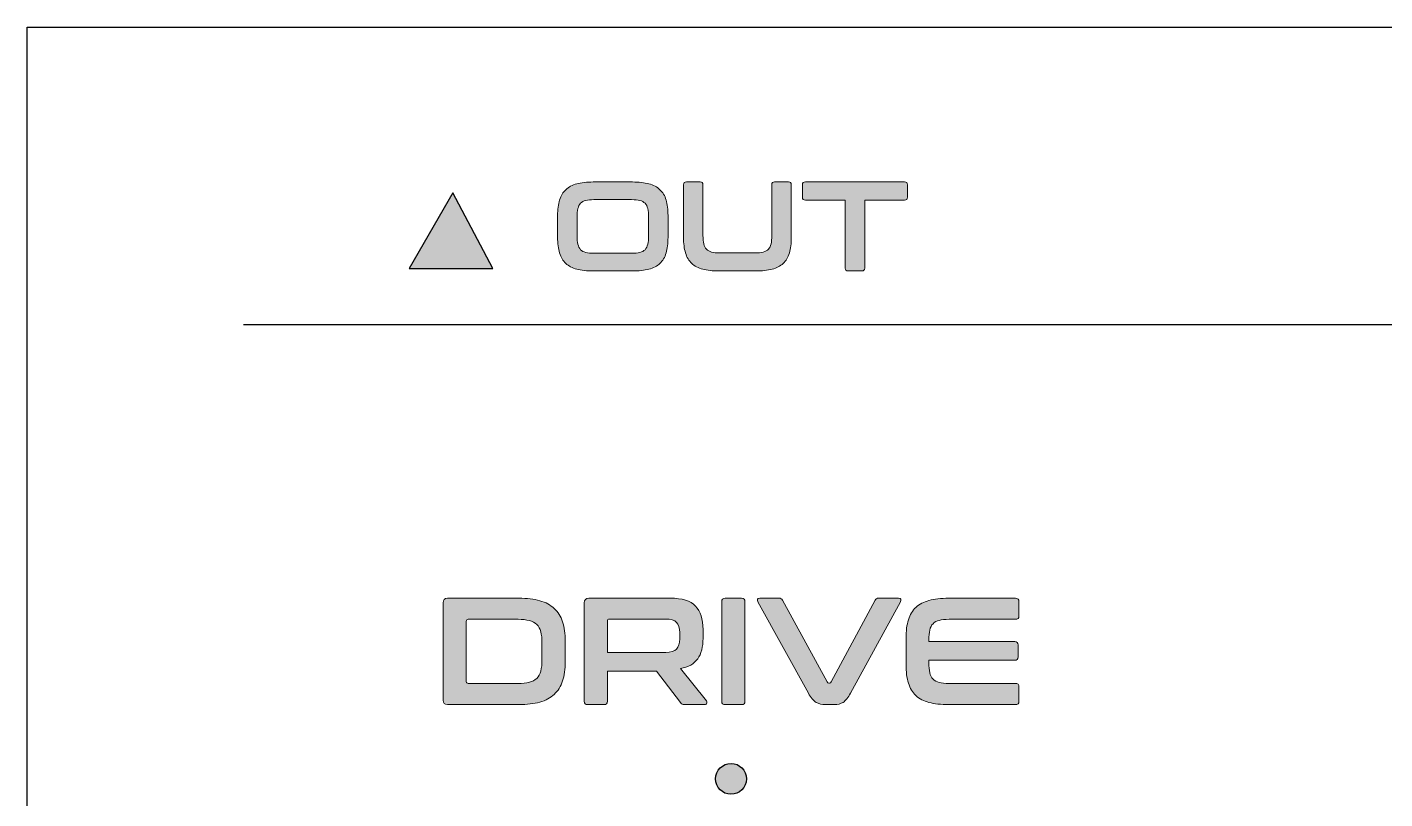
# Model space of a CAD drawing. Header units: millimetres. Extents: x 69 to 133, y 42 to 159.
# Drawn here: x 69.26 to 91.32, y 146.47 to 159 of the extents above; entities that cross this region are included whole.
import ezdxf

# ---------------------------------------------------------------- set-up
doc = ezdxf.new("R2010")
doc.units = ezdxf.units.MM
doc.header["$MEASUREMENT"] = 0
doc.layers.add('svg1962', color=7, linetype='Continuous')

# ---------------------------------------------------------------- blocks, each defined once
blk = doc.blocks.new('block 3')
at = {"layer": 'svg1962', "true_color": 0xffffff}
h = blk.add_hatch(color=7, dxfattribs=at)
h.dxf.hatch_style = 2
edge = h.paths.add_edge_path()
edge.add_spline(control_points=[(80.943, 146.792), (80.944, 146.93), (80.832, 147.042), (80.694, 147.043), (80.556, 147.043), (80.444, 146.931), (80.443, 146.793), (80.443, 146.793), (80.443, 146.792), (80.443, 146.792), (80.443, 146.654), (80.555, 146.542), (80.693, 146.541), (80.831, 146.541), (80.943, 146.652), (80.943, 146.791), (80.943, 146.791), (80.943, 146.791), (80.943, 146.792)], knot_values=[0, 0, 0, 0, 1, 1, 1, 2, 2, 2, 3, 3, 3, 4, 4, 4, 5, 5, 5, 6, 6, 6, 6], degree=3, periodic=1)
at = {"layer": 'svg1962', "color": 254, "lineweight": 25, "true_color": 0xe7e7e7}
blk.add_lwpolyline([(69.255, 159.004), (133.154, 159.004), (133.154, 41.938), (69.255, 41.938), (69.255, 159.004)], dxfattribs=at)
at = {"layer": 'svg1962', "color": 7, "lineweight": 25, "true_color": 0xffffff}
blk.add_lwpolyline([(72.772, 154.175), (129.873, 154.175)], dxfattribs=at)
at = {"layer": 'svg1962', "color": 178, "lineweight": 25, "true_color": 0x060606}
blk.add_open_spline([(80.943, 146.792), (80.944, 146.93), (80.832, 147.042), (80.694, 147.043), (80.556, 147.043), (80.444, 146.931), (80.443, 146.793), (80.443, 146.793), (80.443, 146.792), (80.443, 146.792), (80.443, 146.654), (80.555, 146.542), (80.693, 146.541), (80.831, 146.541), (80.943, 146.652), (80.943, 146.791), (80.943, 146.791), (80.943, 146.791), (80.943, 146.792)], degree=3, knots=[0, 0, 0, 0, 1, 1, 1, 2, 2, 2, 3, 3, 3, 4, 4, 4, 5, 5, 5, 6, 6, 6, 6], dxfattribs=at)
blk = doc.blocks.new('block 11')
at = {"layer": 'svg1962', "true_color": 0xffffff}
h = blk.add_hatch(color=7, dxfattribs=at)
h.dxf.hatch_style = 2
edge = h.paths.add_edge_path()
edge.add_spline(control_points=[(79.092, 156.489), (79.196, 156.489), (79.286, 156.479), (79.359, 156.459), (79.433, 156.439), (79.493, 156.407), (79.539, 156.364), (79.585, 156.321), (79.618, 156.265), (79.639, 156.196), (79.66, 156.127), (79.67, 156.043), (79.67, 155.944), (79.67, 155.944), (79.67, 155.589), (79.67, 155.589), (79.67, 155.489), (79.66, 155.405), (79.639, 155.336), (79.618, 155.266), (79.585, 155.21), (79.539, 155.166), (79.493, 155.123), (79.433, 155.092), (79.359, 155.072), (79.286, 155.053), (79.196, 155.043), (79.092, 155.043), (79.092, 155.043), (78.454, 155.043), (78.454, 155.043), (78.349, 155.043), (78.26, 155.053), (78.187, 155.072), (78.114, 155.092), (78.055, 155.123), (78.009, 155.166), (77.963, 155.21), (77.929, 155.266), (77.908, 155.336), (77.886, 155.405), (77.876, 155.489), (77.876, 155.589), (77.876, 155.589), (77.876, 155.944), (77.876, 155.944), (77.876, 156.043), (77.886, 156.127), (77.908, 156.196), (77.929, 156.265), (77.963, 156.321), (78.009, 156.364), (78.055, 156.407), (78.114, 156.439), (78.187, 156.459), (78.26, 156.479), (78.349, 156.489), (78.454, 156.489), (78.454, 156.489), (79.092, 156.489), (79.092, 156.489)], knot_values=[0, 0, 0, 0, 1, 1, 1, 2, 2, 2, 3, 3, 3, 4, 4, 4, 5, 5, 5, 6, 6, 6, 7, 7, 7, 8, 8, 8, 9, 9, 9, 10, 10, 10, 11, 11, 11, 12, 12, 12, 13, 13, 13, 14, 14, 14, 15, 15, 15, 16, 16, 16, 17, 17, 17, 18, 18, 18, 19, 19, 19, 20, 20, 20, 20], degree=3, periodic=1)
edge = h.paths.add_edge_path()
edge.add_spline(control_points=[(78.191, 155.611), (78.191, 155.558), (78.196, 155.513), (78.205, 155.476), (78.214, 155.44), (78.229, 155.411), (78.249, 155.389), (78.27, 155.368), (78.298, 155.353), (78.333, 155.344), (78.368, 155.335), (78.412, 155.33), (78.466, 155.33), (78.466, 155.33), (79.079, 155.33), (79.079, 155.33), (79.133, 155.33), (79.177, 155.335), (79.213, 155.344), (79.248, 155.353), (79.276, 155.368), (79.296, 155.389), (79.317, 155.411), (79.332, 155.44), (79.341, 155.476), (79.35, 155.513), (79.354, 155.558), (79.354, 155.611), (79.354, 155.611), (79.354, 155.921), (79.354, 155.921), (79.354, 155.975), (79.35, 156.02), (79.341, 156.056), (79.332, 156.093), (79.317, 156.122), (79.296, 156.143), (79.276, 156.164), (79.248, 156.179), (79.213, 156.188), (79.177, 156.197), (79.133, 156.202), (79.079, 156.202), (79.079, 156.202), (78.466, 156.202), (78.466, 156.202), (78.412, 156.202), (78.368, 156.197), (78.333, 156.188), (78.298, 156.179), (78.27, 156.164), (78.249, 156.143), (78.229, 156.122), (78.214, 156.093), (78.205, 156.056), (78.196, 156.02), (78.191, 155.975), (78.191, 155.921), (78.191, 155.921), (78.191, 155.611), (78.191, 155.611)], knot_values=[0, 0, 0, 0, 1, 1, 1, 2, 2, 2, 3, 3, 3, 4, 4, 4, 5, 5, 5, 6, 6, 6, 7, 7, 7, 8, 8, 8, 9, 9, 9, 10, 10, 10, 11, 11, 11, 12, 12, 12, 13, 13, 13, 14, 14, 14, 15, 15, 15, 16, 16, 16, 17, 17, 17, 18, 18, 18, 19, 19, 19, 20, 20, 20, 20], degree=3, periodic=1)
h = blk.add_hatch(color=7, dxfattribs=at)
h.dxf.hatch_style = 2
edge = h.paths.add_edge_path()
edge.add_spline(control_points=[(80.193, 156.489), (80.223, 156.489), (80.238, 156.474), (80.238, 156.444), (80.238, 156.444), (80.238, 155.62), (80.238, 155.62), (80.238, 155.565), (80.242, 155.519), (80.251, 155.482), (80.26, 155.446), (80.275, 155.417), (80.296, 155.396), (80.316, 155.374), (80.344, 155.359), (80.379, 155.35), (80.414, 155.341), (80.459, 155.337), (80.513, 155.337), (80.513, 155.337), (81.084, 155.337), (81.084, 155.337), (81.138, 155.337), (81.183, 155.341), (81.218, 155.35), (81.253, 155.359), (81.281, 155.374), (81.301, 155.396), (81.322, 155.417), (81.336, 155.446), (81.345, 155.482), (81.353, 155.519), (81.357, 155.565), (81.357, 155.62), (81.357, 155.62), (81.357, 156.444), (81.357, 156.444), (81.357, 156.474), (81.372, 156.489), (81.402, 156.489), (81.402, 156.489), (81.628, 156.489), (81.628, 156.489), (81.658, 156.489), (81.673, 156.474), (81.673, 156.444), (81.673, 156.444), (81.673, 155.589), (81.673, 155.589), (81.673, 155.489), (81.663, 155.405), (81.642, 155.336), (81.621, 155.266), (81.588, 155.21), (81.542, 155.166), (81.496, 155.123), (81.436, 155.092), (81.362, 155.072), (81.289, 155.053), (81.199, 155.043), (81.095, 155.043), (81.095, 155.043), (80.5, 155.043), (80.5, 155.043), (80.395, 155.043), (80.307, 155.053), (80.234, 155.072), (80.161, 155.092), (80.101, 155.123), (80.055, 155.166), (80.009, 155.21), (79.975, 155.266), (79.954, 155.336), (79.933, 155.405), (79.922, 155.489), (79.922, 155.589), (79.922, 155.589), (79.922, 156.444), (79.922, 156.444), (79.922, 156.474), (79.938, 156.489), (79.969, 156.489), (79.969, 156.489), (80.193, 156.489), (80.193, 156.489)], knot_values=[0, 0, 0, 0, 1, 1, 1, 2, 2, 2, 3, 3, 3, 4, 4, 4, 5, 5, 5, 6, 6, 6, 7, 7, 7, 8, 8, 8, 9, 9, 9, 10, 10, 10, 11, 11, 11, 12, 12, 12, 13, 13, 13, 14, 14, 14, 15, 15, 15, 16, 16, 16, 17, 17, 17, 18, 18, 18, 19, 19, 19, 20, 20, 20, 21, 21, 21, 22, 22, 22, 23, 23, 23, 24, 24, 24, 25, 25, 25, 26, 26, 26, 27, 27, 27, 28, 28, 28, 28], degree=3, periodic=1)
h = blk.add_hatch(color=7, dxfattribs=at)
h.dxf.hatch_style = 2
edge = h.paths.add_edge_path()
edge.add_spline(control_points=[(83.515, 156.489), (83.546, 156.489), (83.562, 156.474), (83.562, 156.444), (83.562, 156.444), (83.562, 156.241), (83.562, 156.241), (83.562, 156.209), (83.546, 156.194), (83.515, 156.194), (83.515, 156.194), (82.866, 156.194), (82.866, 156.194), (82.866, 156.194), (82.866, 155.089), (82.866, 155.089), (82.866, 155.059), (82.851, 155.043), (82.821, 155.043), (82.821, 155.043), (82.596, 155.043), (82.596, 155.043), (82.566, 155.043), (82.551, 155.059), (82.551, 155.089), (82.551, 155.089), (82.551, 156.194), (82.551, 156.194), (82.551, 156.194), (81.902, 156.194), (81.902, 156.194), (81.87, 156.194), (81.855, 156.209), (81.855, 156.241), (81.855, 156.241), (81.855, 156.444), (81.855, 156.444), (81.855, 156.474), (81.87, 156.489), (81.902, 156.489), (81.902, 156.489), (83.515, 156.489), (83.515, 156.489)], knot_values=[0, 0, 0, 0, 1, 1, 1, 2, 2, 2, 3, 3, 3, 4, 4, 4, 5, 5, 5, 6, 6, 6, 7, 7, 7, 8, 8, 8, 9, 9, 9, 10, 10, 10, 11, 11, 11, 12, 12, 12, 13, 13, 13, 14, 14, 14, 14], degree=3, periodic=1)
at = {"layer": 'svg1962', "lineweight": 0}
for points, knots in [([(79.092, 156.489), (79.196, 156.489), (79.286, 156.479), (79.359, 156.459), (79.433, 156.439), (79.493, 156.407), (79.539, 156.364), (79.585, 156.321), (79.618, 156.265), (79.639, 156.196), (79.66, 156.127), (79.67, 156.043), (79.67, 155.944), (79.67, 155.944), (79.67, 155.589), (79.67, 155.589), (79.67, 155.489), (79.66, 155.405), (79.639, 155.336), (79.618, 155.266), (79.585, 155.21), (79.539, 155.166), (79.493, 155.123), (79.433, 155.092), (79.359, 155.072), (79.286, 155.053), (79.196, 155.043), (79.092, 155.043), (79.092, 155.043), (78.454, 155.043), (78.454, 155.043), (78.349, 155.043), (78.26, 155.053), (78.187, 155.072), (78.114, 155.092), (78.055, 155.123), (78.009, 155.166), (77.963, 155.21), (77.929, 155.266), (77.908, 155.336), (77.886, 155.405), (77.876, 155.489), (77.876, 155.589), (77.876, 155.589), (77.876, 155.944), (77.876, 155.944), (77.876, 156.043), (77.886, 156.127), (77.908, 156.196), (77.929, 156.265), (77.963, 156.321), (78.009, 156.364), (78.055, 156.407), (78.114, 156.439), (78.187, 156.459), (78.26, 156.479), (78.349, 156.489), (78.454, 156.489), (78.454, 156.489), (79.092, 156.489), (79.092, 156.489)], [0, 0, 0, 0, 1, 1, 1, 2, 2, 2, 3, 3, 3, 4, 4, 4, 5, 5, 5, 6, 6, 6, 7, 7, 7, 8, 8, 8, 9, 9, 9, 10, 10, 10, 11, 11, 11, 12, 12, 12, 13, 13, 13, 14, 14, 14, 15, 15, 15, 16, 16, 16, 17, 17, 17, 18, 18, 18, 19, 19, 19, 20, 20, 20, 20]), ([(80.193, 156.489), (80.223, 156.489), (80.238, 156.474), (80.238, 156.444), (80.238, 156.444), (80.238, 155.62), (80.238, 155.62), (80.238, 155.565), (80.242, 155.519), (80.251, 155.482), (80.26, 155.446), (80.275, 155.417), (80.296, 155.396), (80.316, 155.374), (80.344, 155.359), (80.379, 155.35), (80.414, 155.341), (80.459, 155.337), (80.513, 155.337), (80.513, 155.337), (81.084, 155.337), (81.084, 155.337), (81.138, 155.337), (81.183, 155.341), (81.218, 155.35), (81.253, 155.359), (81.281, 155.374), (81.301, 155.396), (81.322, 155.417), (81.336, 155.446), (81.345, 155.482), (81.353, 155.519), (81.357, 155.565), (81.357, 155.62), (81.357, 155.62), (81.357, 156.444), (81.357, 156.444), (81.357, 156.474), (81.372, 156.489), (81.402, 156.489), (81.402, 156.489), (81.628, 156.489), (81.628, 156.489), (81.658, 156.489), (81.673, 156.474), (81.673, 156.444), (81.673, 156.444), (81.673, 155.589), (81.673, 155.589), (81.673, 155.489), (81.663, 155.405), (81.642, 155.336), (81.621, 155.266), (81.588, 155.21), (81.542, 155.166), (81.496, 155.123), (81.436, 155.092), (81.362, 155.072), (81.289, 155.053), (81.199, 155.043), (81.095, 155.043), (81.095, 155.043), (80.5, 155.043), (80.5, 155.043), (80.395, 155.043), (80.307, 155.053), (80.234, 155.072), (80.161, 155.092), (80.101, 155.123), (80.055, 155.166), (80.009, 155.21), (79.975, 155.266), (79.954, 155.336), (79.933, 155.405), (79.922, 155.489), (79.922, 155.589), (79.922, 155.589), (79.922, 156.444), (79.922, 156.444), (79.922, 156.474), (79.938, 156.489), (79.969, 156.489), (79.969, 156.489), (80.193, 156.489), (80.193, 156.489)], [0, 0, 0, 0, 1, 1, 1, 2, 2, 2, 3, 3, 3, 4, 4, 4, 5, 5, 5, 6, 6, 6, 7, 7, 7, 8, 8, 8, 9, 9, 9, 10, 10, 10, 11, 11, 11, 12, 12, 12, 13, 13, 13, 14, 14, 14, 15, 15, 15, 16, 16, 16, 17, 17, 17, 18, 18, 18, 19, 19, 19, 20, 20, 20, 21, 21, 21, 22, 22, 22, 23, 23, 23, 24, 24, 24, 25, 25, 25, 26, 26, 26, 27, 27, 27, 28, 28, 28, 28]), ([(83.515, 156.489), (83.546, 156.489), (83.562, 156.474), (83.562, 156.444), (83.562, 156.444), (83.562, 156.241), (83.562, 156.241), (83.562, 156.209), (83.546, 156.194), (83.515, 156.194), (83.515, 156.194), (82.866, 156.194), (82.866, 156.194), (82.866, 156.194), (82.866, 155.089), (82.866, 155.089), (82.866, 155.059), (82.851, 155.043), (82.821, 155.043), (82.821, 155.043), (82.596, 155.043), (82.596, 155.043), (82.566, 155.043), (82.551, 155.059), (82.551, 155.089), (82.551, 155.089), (82.551, 156.194), (82.551, 156.194), (82.551, 156.194), (81.902, 156.194), (81.902, 156.194), (81.87, 156.194), (81.855, 156.209), (81.855, 156.241), (81.855, 156.241), (81.855, 156.444), (81.855, 156.444), (81.855, 156.474), (81.87, 156.489), (81.902, 156.489), (81.902, 156.489), (83.515, 156.489), (83.515, 156.489)], [0, 0, 0, 0, 1, 1, 1, 2, 2, 2, 3, 3, 3, 4, 4, 4, 5, 5, 5, 6, 6, 6, 7, 7, 7, 8, 8, 8, 9, 9, 9, 10, 10, 10, 11, 11, 11, 12, 12, 12, 13, 13, 13, 14, 14, 14, 14]), ([(78.191, 155.611), (78.191, 155.558), (78.196, 155.513), (78.205, 155.476), (78.214, 155.44), (78.229, 155.411), (78.249, 155.389), (78.27, 155.368), (78.298, 155.353), (78.333, 155.344), (78.368, 155.335), (78.412, 155.33), (78.466, 155.33), (78.466, 155.33), (79.079, 155.33), (79.079, 155.33), (79.133, 155.33), (79.177, 155.335), (79.213, 155.344), (79.248, 155.353), (79.276, 155.368), (79.296, 155.389), (79.317, 155.411), (79.332, 155.44), (79.341, 155.476), (79.35, 155.513), (79.354, 155.558), (79.354, 155.611), (79.354, 155.611), (79.354, 155.921), (79.354, 155.921), (79.354, 155.975), (79.35, 156.02), (79.341, 156.056), (79.332, 156.093), (79.317, 156.122), (79.296, 156.143), (79.276, 156.164), (79.248, 156.179), (79.213, 156.188), (79.177, 156.197), (79.133, 156.202), (79.079, 156.202), (79.079, 156.202), (78.466, 156.202), (78.466, 156.202), (78.412, 156.202), (78.368, 156.197), (78.333, 156.188), (78.298, 156.179), (78.27, 156.164), (78.249, 156.143), (78.229, 156.122), (78.214, 156.093), (78.205, 156.056), (78.196, 156.02), (78.191, 155.975), (78.191, 155.921), (78.191, 155.921), (78.191, 155.611), (78.191, 155.611)], [0, 0, 0, 0, 1, 1, 1, 2, 2, 2, 3, 3, 3, 4, 4, 4, 5, 5, 5, 6, 6, 6, 7, 7, 7, 8, 8, 8, 9, 9, 9, 10, 10, 10, 11, 11, 11, 12, 12, 12, 13, 13, 13, 14, 14, 14, 15, 15, 15, 16, 16, 16, 17, 17, 17, 18, 18, 18, 19, 19, 19, 20, 20, 20, 20])]:
    blk.add_open_spline(points, degree=3, knots=knots, dxfattribs=at)
blk = doc.blocks.new('block 10')
at = {"layer": 'svg1962'}
blk.add_blockref('block 11', (0, 0), dxfattribs=at)
blk = doc.blocks.new('block 15')
at = {"layer": 'svg1962', "true_color": 0xffffff}
h = blk.add_hatch(color=7, dxfattribs=at)
h.dxf.hatch_style = 2
edge = h.paths.add_edge_path()
edge.add_spline(control_points=[(77.244, 149.727), (77.377, 149.727), (77.492, 149.713), (77.587, 149.686), (77.682, 149.659), (77.761, 149.617), (77.822, 149.56), (77.883, 149.503), (77.927, 149.431), (77.956, 149.343), (77.985, 149.255), (77.999, 149.151), (77.999, 149.03), (77.999, 149.03), (77.999, 148.695), (77.999, 148.695), (77.999, 148.574), (77.985, 148.47), (77.956, 148.382), (77.927, 148.294), (77.883, 148.222), (77.822, 148.165), (77.761, 148.108), (77.682, 148.066), (77.587, 148.039), (77.492, 148.012), (77.377, 147.998), (77.244, 147.998), (77.244, 147.998), (76.088, 147.998), (76.088, 147.998), (76.039, 147.998), (76.014, 148.023), (76.014, 148.072), (76.014, 148.072), (76.014, 149.653), (76.014, 149.653), (76.014, 149.702), (76.039, 149.727), (76.088, 149.727), (76.088, 149.727), (77.244, 149.727), (77.244, 149.727)], knot_values=[0, 0, 0, 0, 1, 1, 1, 2, 2, 2, 3, 3, 3, 4, 4, 4, 5, 5, 5, 6, 6, 6, 7, 7, 7, 8, 8, 8, 9, 9, 9, 10, 10, 10, 11, 11, 11, 12, 12, 12, 13, 13, 13, 14, 14, 14, 14], degree=3, periodic=1)
edge = h.paths.add_edge_path()
edge.add_spline(control_points=[(76.392, 148.374), (76.392, 148.352), (76.403, 148.342), (76.424, 148.342), (76.424, 148.342), (77.234, 148.342), (77.234, 148.342), (77.306, 148.342), (77.367, 148.348), (77.417, 148.361), (77.466, 148.374), (77.506, 148.396), (77.536, 148.425), (77.567, 148.455), (77.589, 148.495), (77.602, 148.544), (77.615, 148.593), (77.622, 148.654), (77.622, 148.727), (77.622, 148.727), (77.622, 148.998), (77.622, 148.998), (77.622, 149.071), (77.615, 149.132), (77.602, 149.181), (77.589, 149.231), (77.567, 149.27), (77.536, 149.3), (77.506, 149.329), (77.466, 149.351), (77.417, 149.364), (77.367, 149.377), (77.306, 149.384), (77.234, 149.384), (77.234, 149.384), (76.424, 149.384), (76.424, 149.384), (76.403, 149.384), (76.392, 149.372), (76.392, 149.349), (76.392, 149.349), (76.392, 148.374), (76.392, 148.374)], knot_values=[0, 0, 0, 0, 1, 1, 1, 2, 2, 2, 3, 3, 3, 4, 4, 4, 5, 5, 5, 6, 6, 6, 7, 7, 7, 8, 8, 8, 9, 9, 9, 10, 10, 10, 11, 11, 11, 12, 12, 12, 13, 13, 13, 14, 14, 14, 14], degree=3, periodic=1)
h = blk.add_hatch(color=7, dxfattribs=at)
h.dxf.hatch_style = 2
edge = h.paths.add_edge_path()
edge.add_spline(control_points=[(79.708, 149.727), (79.898, 149.727), (80.033, 149.684), (80.116, 149.598), (80.198, 149.513), (80.239, 149.386), (80.239, 149.218), (80.239, 149.218), (80.239, 149.077), (80.239, 149.077), (80.239, 148.936), (80.21, 148.824), (80.153, 148.742), (80.095, 148.659), (80.001, 148.606), (79.871, 148.584), (79.871, 148.584), (80.293, 148.06), (80.293, 148.06), (80.302, 148.052), (80.304, 148.04), (80.301, 148.023), (80.298, 148.007), (80.285, 147.998), (80.261, 147.998), (80.261, 147.998), (79.943, 147.998), (79.943, 147.998), (79.921, 147.998), (79.907, 148.001), (79.898, 148.006), (79.89, 148.011), (79.882, 148.019), (79.874, 148.03), (79.874, 148.03), (79.484, 148.544), (79.484, 148.544), (79.484, 148.544), (78.686, 148.544), (78.686, 148.544), (78.686, 148.544), (78.686, 148.053), (78.686, 148.053), (78.686, 148.016), (78.668, 147.998), (78.632, 147.998), (78.632, 147.998), (78.365, 147.998), (78.365, 147.998), (78.327, 147.998), (78.308, 148.016), (78.308, 148.053), (78.308, 148.053), (78.308, 149.653), (78.308, 149.653), (78.308, 149.702), (78.333, 149.727), (78.382, 149.727), (78.382, 149.727), (79.708, 149.727), (79.708, 149.727)], knot_values=[0, 0, 0, 0, 1, 1, 1, 2, 2, 2, 3, 3, 3, 4, 4, 4, 5, 5, 5, 6, 6, 6, 7, 7, 7, 8, 8, 8, 9, 9, 9, 10, 10, 10, 11, 11, 11, 12, 12, 12, 13, 13, 13, 14, 14, 14, 15, 15, 15, 16, 16, 16, 17, 17, 17, 18, 18, 18, 19, 19, 19, 20, 20, 20, 20], degree=3, periodic=1)
edge = h.paths.add_edge_path()
edge.add_spline(control_points=[(78.686, 148.845), (78.686, 148.845), (79.632, 148.845), (79.632, 148.845), (79.716, 148.845), (79.775, 148.863), (79.809, 148.9), (79.844, 148.936), (79.861, 148.991), (79.861, 149.065), (79.861, 149.065), (79.861, 149.169), (79.861, 149.169), (79.861, 149.243), (79.844, 149.298), (79.809, 149.334), (79.775, 149.37), (79.716, 149.389), (79.632, 149.389), (79.632, 149.389), (78.718, 149.389), (78.718, 149.389), (78.697, 149.389), (78.686, 149.379), (78.686, 149.359), (78.686, 149.359), (78.686, 148.845), (78.686, 148.845)], knot_values=[0, 0, 0, 0, 1, 1, 1, 2, 2, 2, 3, 3, 3, 4, 4, 4, 5, 5, 5, 6, 6, 6, 7, 7, 7, 8, 8, 8, 9, 9, 9, 9], degree=3, periodic=1)
h = blk.add_hatch(color=7, dxfattribs=at)
h.dxf.hatch_style = 2
edge = h.paths.add_edge_path()
edge.add_spline(control_points=[(80.866, 149.727), (80.903, 149.727), (80.921, 149.709), (80.921, 149.673), (80.921, 149.673), (80.921, 148.053), (80.921, 148.053), (80.921, 148.016), (80.903, 147.998), (80.866, 147.998), (80.866, 147.998), (80.6, 147.998), (80.6, 147.998), (80.562, 147.998), (80.543, 148.016), (80.543, 148.053), (80.543, 148.053), (80.543, 149.673), (80.543, 149.673), (80.543, 149.709), (80.562, 149.727), (80.6, 149.727), (80.6, 149.727), (80.866, 149.727), (80.866, 149.727)], knot_values=[0, 0, 0, 0, 1, 1, 1, 2, 2, 2, 3, 3, 3, 4, 4, 4, 5, 5, 5, 6, 6, 6, 7, 7, 7, 8, 8, 8, 8], degree=3, periodic=1)
h = blk.add_hatch(color=7, dxfattribs=at)
h.dxf.hatch_style = 2
edge = h.paths.add_edge_path()
edge.add_spline(control_points=[(81.474, 149.727), (81.49, 149.727), (81.502, 149.724), (81.51, 149.719), (81.517, 149.715), (81.524, 149.706), (81.531, 149.695), (81.531, 149.695), (82.254, 148.366), (82.254, 148.366), (82.259, 148.355), (82.269, 148.349), (82.284, 148.349), (82.284, 148.349), (82.296, 148.349), (82.296, 148.349), (82.308, 148.349), (82.317, 148.355), (82.323, 148.366), (82.323, 148.366), (83.037, 149.695), (83.037, 149.695), (83.047, 149.716), (83.066, 149.727), (83.094, 149.727), (83.094, 149.727), (83.417, 149.727), (83.417, 149.727), (83.437, 149.727), (83.449, 149.721), (83.453, 149.711), (83.457, 149.7), (83.455, 149.687), (83.447, 149.67), (83.447, 149.67), (82.637, 148.186), (82.637, 148.186), (82.596, 148.11), (82.556, 148.06), (82.516, 148.035), (82.476, 148.011), (82.43, 147.998), (82.378, 147.998), (82.378, 147.998), (82.234, 147.998), (82.234, 147.998), (82.17, 147.998), (82.117, 148.011), (82.075, 148.035), (82.033, 148.06), (81.992, 148.11), (81.951, 148.186), (81.951, 148.186), (81.131, 149.67), (81.131, 149.67), (81.122, 149.687), (81.12, 149.7), (81.124, 149.711), (81.129, 149.721), (81.141, 149.727), (81.163, 149.727), (81.163, 149.727), (81.474, 149.727), (81.474, 149.727)], knot_values=[0, 0, 0, 0, 1, 1, 1, 2, 2, 2, 3, 3, 3, 4, 4, 4, 5, 5, 5, 6, 6, 6, 7, 7, 7, 8, 8, 8, 9, 9, 9, 10, 10, 10, 11, 11, 11, 12, 12, 12, 13, 13, 13, 14, 14, 14, 15, 15, 15, 16, 16, 16, 17, 17, 17, 18, 18, 18, 19, 19, 19, 20, 20, 20, 21, 21, 21, 21], degree=3, periodic=1)
h = blk.add_hatch(color=7, dxfattribs=at)
h.dxf.hatch_style = 2
edge = h.paths.add_edge_path()
edge.add_spline(control_points=[(85.316, 149.727), (85.354, 149.727), (85.373, 149.709), (85.373, 149.673), (85.373, 149.673), (85.373, 149.438), (85.373, 149.438), (85.373, 149.402), (85.354, 149.384), (85.316, 149.384), (85.316, 149.384), (84.237, 149.384), (84.237, 149.384), (84.173, 149.384), (84.12, 149.378), (84.078, 149.367), (84.036, 149.357), (84.002, 149.339), (83.977, 149.313), (83.951, 149.288), (83.933, 149.253), (83.924, 149.21), (83.914, 149.166), (83.909, 149.112), (83.909, 149.048), (83.909, 149.048), (83.909, 149.023), (83.909, 149.023), (83.909, 149.023), (85.304, 149.023), (85.304, 149.023), (85.34, 149.023), (85.358, 149.005), (85.358, 148.969), (85.358, 148.969), (85.358, 148.774), (85.358, 148.774), (85.358, 148.737), (85.34, 148.719), (85.304, 148.719), (85.304, 148.719), (83.909, 148.719), (83.909, 148.719), (83.909, 148.719), (83.909, 148.677), (83.909, 148.677), (83.909, 148.613), (83.914, 148.559), (83.924, 148.516), (83.933, 148.472), (83.951, 148.437), (83.977, 148.412), (84.002, 148.386), (84.036, 148.368), (84.078, 148.358), (84.12, 148.347), (84.173, 148.342), (84.237, 148.342), (84.237, 148.342), (85.316, 148.342), (85.316, 148.342), (85.354, 148.342), (85.373, 148.323), (85.373, 148.287), (85.373, 148.287), (85.373, 148.053), (85.373, 148.053), (85.373, 148.016), (85.354, 147.998), (85.316, 147.998), (85.316, 147.998), (84.23, 147.998), (84.23, 147.998), (84.105, 147.998), (83.998, 148.01), (83.911, 148.033), (83.824, 148.056), (83.753, 148.093), (83.698, 148.145), (83.642, 148.197), (83.602, 148.265), (83.577, 148.348), (83.551, 148.431), (83.538, 148.532), (83.538, 148.65), (83.538, 148.65), (83.538, 149.075), (83.538, 149.075), (83.538, 149.194), (83.551, 149.294), (83.577, 149.376), (83.602, 149.458), (83.642, 149.526), (83.698, 149.577), (83.753, 149.629), (83.824, 149.667), (83.911, 149.691), (83.998, 149.715), (84.105, 149.727), (84.23, 149.727), (84.23, 149.727), (85.316, 149.727), (85.316, 149.727)], knot_values=[0, 0, 0, 0, 1, 1, 1, 2, 2, 2, 3, 3, 3, 4, 4, 4, 5, 5, 5, 6, 6, 6, 7, 7, 7, 8, 8, 8, 9, 9, 9, 10, 10, 10, 11, 11, 11, 12, 12, 12, 13, 13, 13, 14, 14, 14, 15, 15, 15, 16, 16, 16, 17, 17, 17, 18, 18, 18, 19, 19, 19, 20, 20, 20, 21, 21, 21, 22, 22, 22, 23, 23, 23, 24, 24, 24, 25, 25, 25, 26, 26, 26, 27, 27, 27, 28, 28, 28, 29, 29, 29, 30, 30, 30, 31, 31, 31, 32, 32, 32, 33, 33, 33, 34, 34, 34, 34], degree=3, periodic=1)
at = {"layer": 'svg1962', "lineweight": 0}
for points, knots in [([(77.244, 149.727), (77.377, 149.727), (77.492, 149.713), (77.587, 149.686), (77.682, 149.659), (77.761, 149.617), (77.822, 149.56), (77.883, 149.503), (77.927, 149.431), (77.956, 149.343), (77.985, 149.255), (77.999, 149.151), (77.999, 149.03), (77.999, 149.03), (77.999, 148.695), (77.999, 148.695), (77.999, 148.574), (77.985, 148.47), (77.956, 148.382), (77.927, 148.294), (77.883, 148.222), (77.822, 148.165), (77.761, 148.108), (77.682, 148.066), (77.587, 148.039), (77.492, 148.012), (77.377, 147.998), (77.244, 147.998), (77.244, 147.998), (76.088, 147.998), (76.088, 147.998), (76.039, 147.998), (76.014, 148.023), (76.014, 148.072), (76.014, 148.072), (76.014, 149.653), (76.014, 149.653), (76.014, 149.702), (76.039, 149.727), (76.088, 149.727), (76.088, 149.727), (77.244, 149.727), (77.244, 149.727)], [0, 0, 0, 0, 1, 1, 1, 2, 2, 2, 3, 3, 3, 4, 4, 4, 5, 5, 5, 6, 6, 6, 7, 7, 7, 8, 8, 8, 9, 9, 9, 10, 10, 10, 11, 11, 11, 12, 12, 12, 13, 13, 13, 14, 14, 14, 14]), ([(79.708, 149.727), (79.898, 149.727), (80.033, 149.684), (80.116, 149.598), (80.198, 149.513), (80.239, 149.386), (80.239, 149.218), (80.239, 149.218), (80.239, 149.077), (80.239, 149.077), (80.239, 148.936), (80.21, 148.824), (80.153, 148.742), (80.095, 148.659), (80.001, 148.606), (79.871, 148.584), (79.871, 148.584), (80.293, 148.06), (80.293, 148.06), (80.302, 148.052), (80.304, 148.04), (80.301, 148.023), (80.298, 148.007), (80.285, 147.998), (80.261, 147.998), (80.261, 147.998), (79.943, 147.998), (79.943, 147.998), (79.921, 147.998), (79.907, 148.001), (79.898, 148.006), (79.89, 148.011), (79.882, 148.019), (79.874, 148.03), (79.874, 148.03), (79.484, 148.544), (79.484, 148.544), (79.484, 148.544), (78.686, 148.544), (78.686, 148.544), (78.686, 148.544), (78.686, 148.053), (78.686, 148.053), (78.686, 148.016), (78.668, 147.998), (78.632, 147.998), (78.632, 147.998), (78.365, 147.998), (78.365, 147.998), (78.327, 147.998), (78.308, 148.016), (78.308, 148.053), (78.308, 148.053), (78.308, 149.653), (78.308, 149.653), (78.308, 149.702), (78.333, 149.727), (78.382, 149.727), (78.382, 149.727), (79.708, 149.727), (79.708, 149.727)], [0, 0, 0, 0, 1, 1, 1, 2, 2, 2, 3, 3, 3, 4, 4, 4, 5, 5, 5, 6, 6, 6, 7, 7, 7, 8, 8, 8, 9, 9, 9, 10, 10, 10, 11, 11, 11, 12, 12, 12, 13, 13, 13, 14, 14, 14, 15, 15, 15, 16, 16, 16, 17, 17, 17, 18, 18, 18, 19, 19, 19, 20, 20, 20, 20]), ([(80.866, 149.727), (80.903, 149.727), (80.921, 149.709), (80.921, 149.673), (80.921, 149.673), (80.921, 148.053), (80.921, 148.053), (80.921, 148.016), (80.903, 147.998), (80.866, 147.998), (80.866, 147.998), (80.6, 147.998), (80.6, 147.998), (80.562, 147.998), (80.543, 148.016), (80.543, 148.053), (80.543, 148.053), (80.543, 149.673), (80.543, 149.673), (80.543, 149.709), (80.562, 149.727), (80.6, 149.727), (80.6, 149.727), (80.866, 149.727), (80.866, 149.727)], [0, 0, 0, 0, 1, 1, 1, 2, 2, 2, 3, 3, 3, 4, 4, 4, 5, 5, 5, 6, 6, 6, 7, 7, 7, 8, 8, 8, 8]), ([(81.474, 149.727), (81.49, 149.727), (81.502, 149.724), (81.51, 149.719), (81.517, 149.715), (81.524, 149.706), (81.531, 149.695), (81.531, 149.695), (82.254, 148.366), (82.254, 148.366), (82.259, 148.355), (82.269, 148.349), (82.284, 148.349), (82.284, 148.349), (82.296, 148.349), (82.296, 148.349), (82.308, 148.349), (82.317, 148.355), (82.323, 148.366), (82.323, 148.366), (83.037, 149.695), (83.037, 149.695), (83.047, 149.716), (83.066, 149.727), (83.094, 149.727), (83.094, 149.727), (83.417, 149.727), (83.417, 149.727), (83.437, 149.727), (83.449, 149.721), (83.453, 149.711), (83.457, 149.7), (83.455, 149.687), (83.447, 149.67), (83.447, 149.67), (82.637, 148.186), (82.637, 148.186), (82.596, 148.11), (82.556, 148.06), (82.516, 148.035), (82.476, 148.011), (82.43, 147.998), (82.378, 147.998), (82.378, 147.998), (82.234, 147.998), (82.234, 147.998), (82.17, 147.998), (82.117, 148.011), (82.075, 148.035), (82.033, 148.06), (81.992, 148.11), (81.951, 148.186), (81.951, 148.186), (81.131, 149.67), (81.131, 149.67), (81.122, 149.687), (81.12, 149.7), (81.124, 149.711), (81.129, 149.721), (81.141, 149.727), (81.163, 149.727), (81.163, 149.727), (81.474, 149.727), (81.474, 149.727)], [0, 0, 0, 0, 1, 1, 1, 2, 2, 2, 3, 3, 3, 4, 4, 4, 5, 5, 5, 6, 6, 6, 7, 7, 7, 8, 8, 8, 9, 9, 9, 10, 10, 10, 11, 11, 11, 12, 12, 12, 13, 13, 13, 14, 14, 14, 15, 15, 15, 16, 16, 16, 17, 17, 17, 18, 18, 18, 19, 19, 19, 20, 20, 20, 21, 21, 21, 21]), ([(85.316, 149.727), (85.354, 149.727), (85.373, 149.709), (85.373, 149.673), (85.373, 149.673), (85.373, 149.438), (85.373, 149.438), (85.373, 149.402), (85.354, 149.384), (85.316, 149.384), (85.316, 149.384), (84.237, 149.384), (84.237, 149.384), (84.173, 149.384), (84.12, 149.378), (84.078, 149.367), (84.036, 149.357), (84.002, 149.339), (83.977, 149.313), (83.951, 149.288), (83.933, 149.253), (83.924, 149.21), (83.914, 149.166), (83.909, 149.112), (83.909, 149.048), (83.909, 149.048), (83.909, 149.023), (83.909, 149.023), (83.909, 149.023), (85.304, 149.023), (85.304, 149.023), (85.34, 149.023), (85.358, 149.005), (85.358, 148.969), (85.358, 148.969), (85.358, 148.774), (85.358, 148.774), (85.358, 148.737), (85.34, 148.719), (85.304, 148.719), (85.304, 148.719), (83.909, 148.719), (83.909, 148.719), (83.909, 148.719), (83.909, 148.677), (83.909, 148.677), (83.909, 148.613), (83.914, 148.559), (83.924, 148.516), (83.933, 148.472), (83.951, 148.437), (83.977, 148.412), (84.002, 148.386), (84.036, 148.368), (84.078, 148.358), (84.12, 148.347), (84.173, 148.342), (84.237, 148.342), (84.237, 148.342), (85.316, 148.342), (85.316, 148.342), (85.354, 148.342), (85.373, 148.323), (85.373, 148.287), (85.373, 148.287), (85.373, 148.053), (85.373, 148.053), (85.373, 148.016), (85.354, 147.998), (85.316, 147.998), (85.316, 147.998), (84.23, 147.998), (84.23, 147.998), (84.105, 147.998), (83.998, 148.01), (83.911, 148.033), (83.824, 148.056), (83.753, 148.093), (83.698, 148.145), (83.642, 148.197), (83.602, 148.265), (83.577, 148.348), (83.551, 148.431), (83.538, 148.532), (83.538, 148.65), (83.538, 148.65), (83.538, 149.075), (83.538, 149.075), (83.538, 149.194), (83.551, 149.294), (83.577, 149.376), (83.602, 149.458), (83.642, 149.526), (83.698, 149.577), (83.753, 149.629), (83.824, 149.667), (83.911, 149.691), (83.998, 149.715), (84.105, 149.727), (84.23, 149.727), (84.23, 149.727), (85.316, 149.727), (85.316, 149.727)], [0, 0, 0, 0, 1, 1, 1, 2, 2, 2, 3, 3, 3, 4, 4, 4, 5, 5, 5, 6, 6, 6, 7, 7, 7, 8, 8, 8, 9, 9, 9, 10, 10, 10, 11, 11, 11, 12, 12, 12, 13, 13, 13, 14, 14, 14, 15, 15, 15, 16, 16, 16, 17, 17, 17, 18, 18, 18, 19, 19, 19, 20, 20, 20, 21, 21, 21, 22, 22, 22, 23, 23, 23, 24, 24, 24, 25, 25, 25, 26, 26, 26, 27, 27, 27, 28, 28, 28, 29, 29, 29, 30, 30, 30, 31, 31, 31, 32, 32, 32, 33, 33, 33, 34, 34, 34, 34]), ([(76.392, 148.374), (76.392, 148.352), (76.403, 148.342), (76.424, 148.342), (76.424, 148.342), (77.234, 148.342), (77.234, 148.342), (77.306, 148.342), (77.367, 148.348), (77.417, 148.361), (77.466, 148.374), (77.506, 148.396), (77.536, 148.425), (77.567, 148.455), (77.589, 148.495), (77.602, 148.544), (77.615, 148.593), (77.622, 148.654), (77.622, 148.727), (77.622, 148.727), (77.622, 148.998), (77.622, 148.998), (77.622, 149.071), (77.615, 149.132), (77.602, 149.181), (77.589, 149.231), (77.567, 149.27), (77.536, 149.3), (77.506, 149.329), (77.466, 149.351), (77.417, 149.364), (77.367, 149.377), (77.306, 149.384), (77.234, 149.384), (77.234, 149.384), (76.424, 149.384), (76.424, 149.384), (76.403, 149.384), (76.392, 149.372), (76.392, 149.349), (76.392, 149.349), (76.392, 148.374), (76.392, 148.374)], [0, 0, 0, 0, 1, 1, 1, 2, 2, 2, 3, 3, 3, 4, 4, 4, 5, 5, 5, 6, 6, 6, 7, 7, 7, 8, 8, 8, 9, 9, 9, 10, 10, 10, 11, 11, 11, 12, 12, 12, 13, 13, 13, 14, 14, 14, 14]), ([(78.686, 148.845), (78.686, 148.845), (79.632, 148.845), (79.632, 148.845), (79.716, 148.845), (79.775, 148.863), (79.809, 148.9), (79.844, 148.936), (79.861, 148.991), (79.861, 149.065), (79.861, 149.065), (79.861, 149.169), (79.861, 149.169), (79.861, 149.243), (79.844, 149.298), (79.809, 149.334), (79.775, 149.37), (79.716, 149.389), (79.632, 149.389), (79.632, 149.389), (78.718, 149.389), (78.718, 149.389), (78.697, 149.389), (78.686, 149.379), (78.686, 149.359), (78.686, 149.359), (78.686, 148.845), (78.686, 148.845)], [0, 0, 0, 0, 1, 1, 1, 2, 2, 2, 3, 3, 3, 4, 4, 4, 5, 5, 5, 6, 6, 6, 7, 7, 7, 8, 8, 8, 9, 9, 9, 9])]:
    blk.add_open_spline(points, degree=3, knots=knots, dxfattribs=at)
blk = doc.blocks.new('block 14')
at = {"layer": 'svg1962'}
blk.add_blockref('block 15', (0, 0), dxfattribs=at)
blk = doc.blocks.new('block 7')
at = {"layer": 'svg1962', "true_color": 0xffffff}
h = blk.add_hatch(color=7, dxfattribs=at)
h.dxf.hatch_style = 2
h.paths.add_polyline_path([(76.172, 156.313), (75.461, 155.081), (76.824, 155.081)])
at = {"layer": 'svg1962', "color": 7, "lineweight": 25, "true_color": 0xffffff}
blk.add_lwpolyline([(76.172, 156.313), (75.461, 155.081), (76.824, 155.081), (76.172, 156.313)], dxfattribs=at)
at = {"layer": 'svg1962'}
for name in ['block 10', 'block 14']:
    blk.add_blockref(name, (0, 0), dxfattribs=at)

msp = doc.modelspace()

# ---------------------------------------------------------------- block references
at = {"layer": 'svg1962'}
for name in ['block 3', 'block 7']:
    msp.add_blockref(name, (0, 0), dxfattribs=at)

doc.saveas('drawing.dxf')
